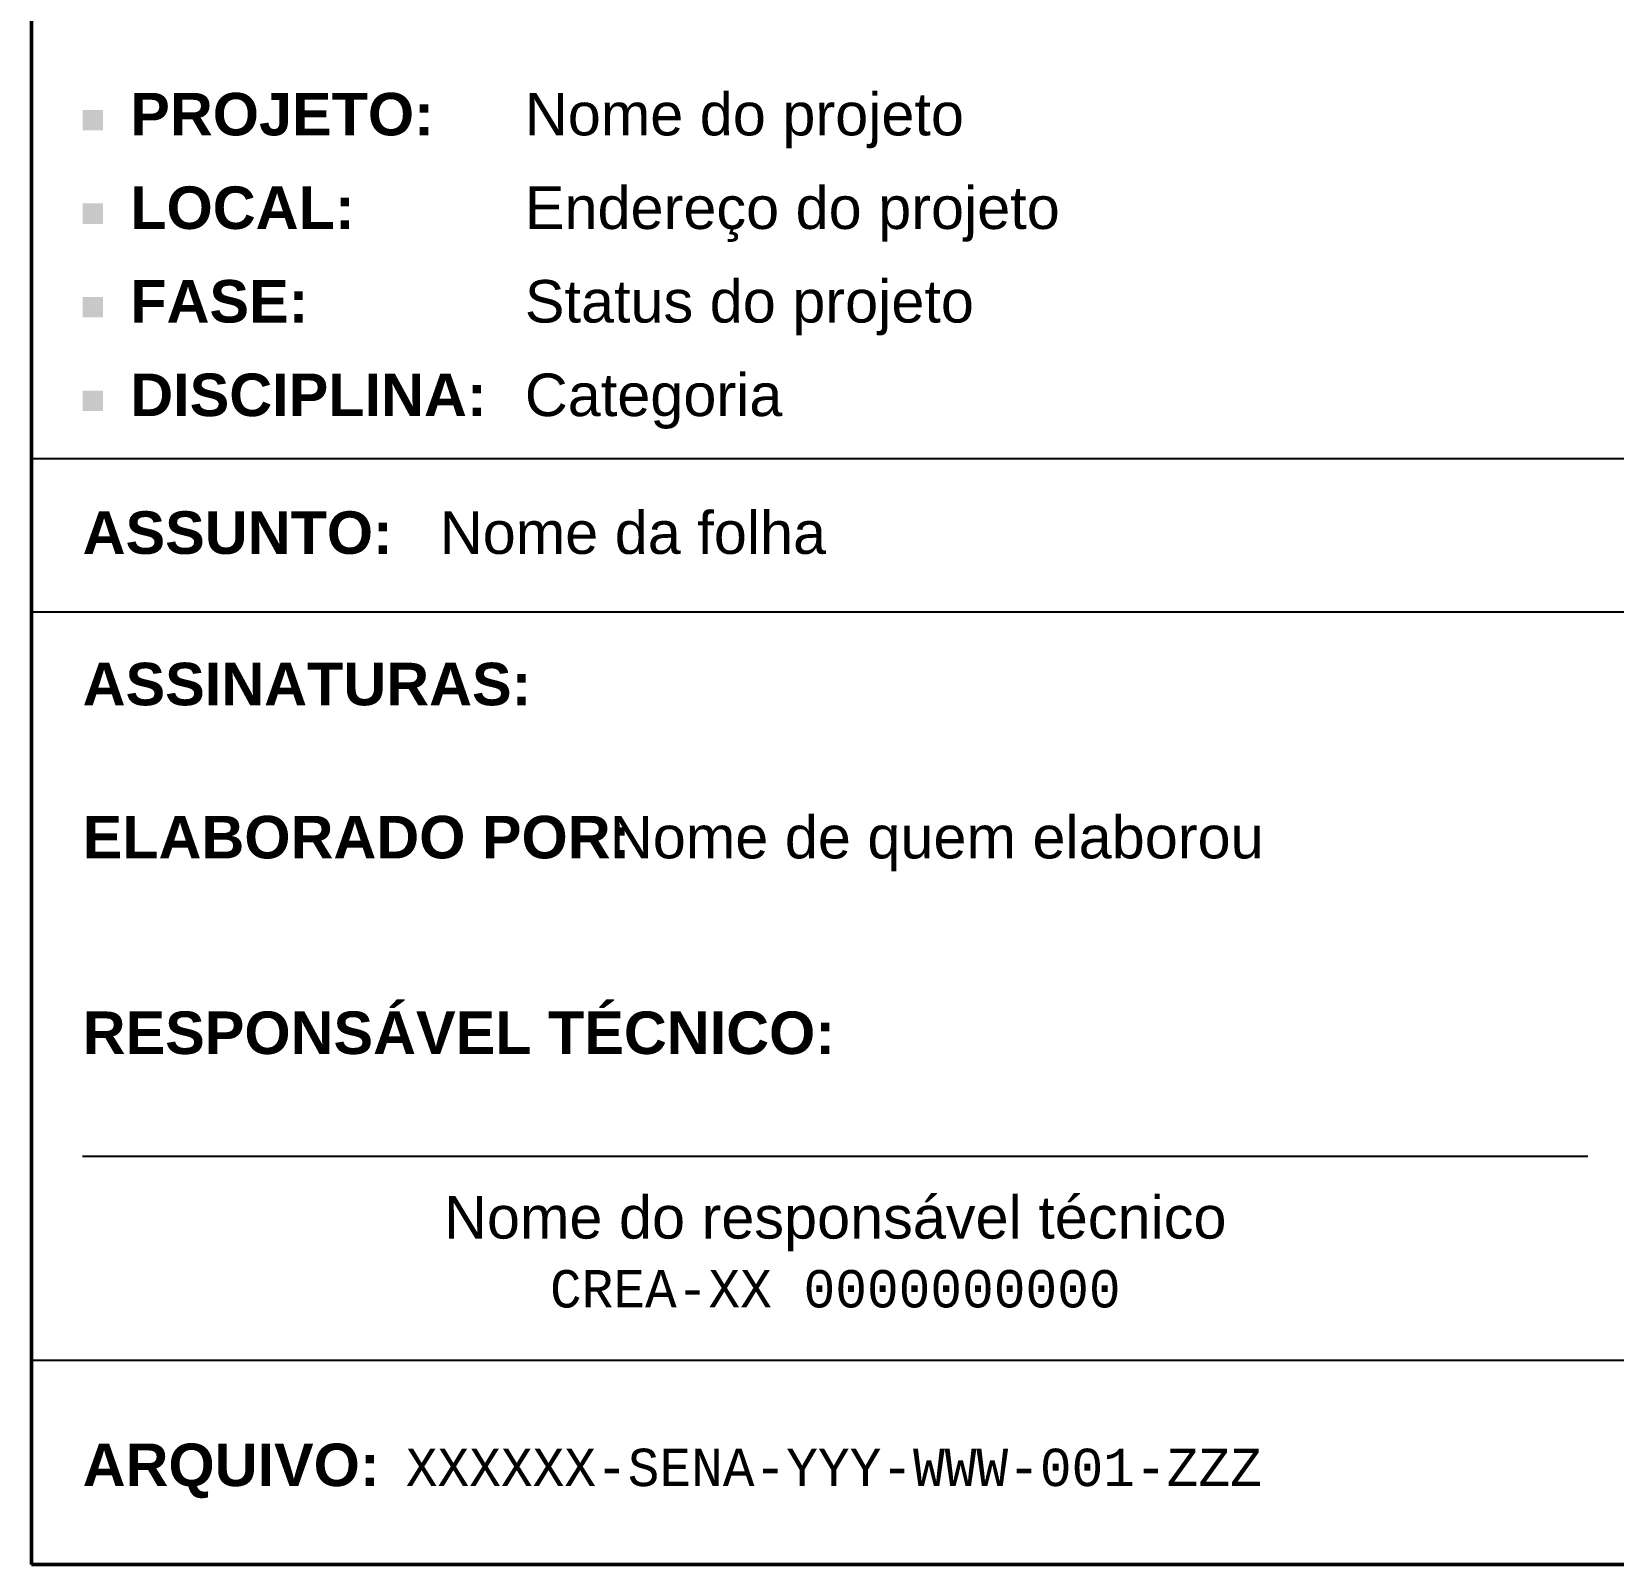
# Model space of a CAD drawing. Header units: millimetres. Extents: x 0 to 175, y 0 to 180.
# Drawn here: x 0 to 93, y 0 to 90.1 of the extents above; entities that cross this region are included whole.
import ezdxf
from ezdxf.enums import TextEntityAlignment as Align

# ---------------------------------------------------------------- set-up
doc = ezdxf.new("R2010")
doc.units = ezdxf.units.MM
for name, color, linetype, lineweight, true_color in [('SENA-CARIMBO-FUNDO', 7, 'Continuous', 13, 0x1c2d58), ('SENA-CARIMBO-LINHAS', 7, 'Continuous', 25, 0x1c2d58), ('SENA-CARIMBO-MOLDURA', 7, 'Continuous', 50, 0x1c2d58), ('SENA-CARIMBO-TEXTO', 7, 'Continuous', 13, 0x1c2d58), ('SENA-CARIMBO-TEXTO-CAMPOS', 7, 'Continuous', 13, 0x1c2d58)]:
    doc.layers.add(name, color=color, linetype=linetype, lineweight=lineweight, true_color=true_color)
doc.styles.add('SENA_ARIAL', font='arial.ttf')
doc.styles.add('SENA_ARIAL_BOLD', font='arialbd.ttf')
doc.styles.add('SENA_MONO', font='lucon.ttf')

# ---------------------------------------------------------------- blocks, each defined once
blk = doc.blocks.new('SENA_CARIMBO')
at = {"layer": 'SENA-CARIMBO-FUNDO', "true_color": 0x576980}
h = blk.add_hatch(color=7, dxfattribs=at)
h.dxf.hatch_style = 1
h.paths.add_polyline_path([(3, 84.3), (4.2, 84.3), (4.2, 85.5), (3, 85.5)])
h = blk.add_hatch(color=7, dxfattribs=at)
h.dxf.hatch_style = 1
h.paths.add_polyline_path([(3, 78.8), (4.2, 78.8), (4.2, 80), (3, 80)])
h = blk.add_hatch(color=7, dxfattribs=at)
h.dxf.hatch_style = 1
h.paths.add_polyline_path([(3, 73.3), (4.2, 73.3), (4.2, 74.5), (3, 74.5)])
h = blk.add_hatch(color=7, dxfattribs=at)
h.dxf.hatch_style = 1
h.paths.add_polyline_path([(3, 67.8), (4.2, 67.8), (4.2, 69), (3, 69)])
at = {"layer": 'SENA-CARIMBO-LINHAS'}
for p, q in [((0, 65), (175, 65)), ((0, 56), (175, 56)), ((3, 24), (91.5, 24)), ((0, 12), (94.5, 12))]:
    blk.add_line(p, q, dxfattribs=at)
at = {"layer": 'SENA-CARIMBO-MOLDURA'}
blk.add_lwpolyline([(0, 0), (175, 0), (175, 123), (0, 123)], close=True, dxfattribs=at)
at = {"layer": 'SENA-CARIMBO-TEXTO', "style": 'SENA_ARIAL_BOLD'}
for s, p in [('PROJETO:', (5.8, 84)), ('LOCAL:', (5.8, 78.5)), ('FASE:', (5.8, 73)), ('DISCIPLINA:', (5.8, 67.5)), ('ASSUNTO:', (3, 59.4)), ('ASSINATURAS:', (3, 50.5)), ('ELABORADO POR:', (3, 41.5)), ('RESPONSÁVEL TÉCNICO:', (3, 30)), ('ARQUIVO:', (3, 4.6))]:
    blk.add_text(s, height=2.5, dxfattribs=at).set_placement(p)
at = {"layer": 'SENA-CARIMBO-TEXTO-CAMPOS'}
for tag, p, height, style in [('CLIENTE_NOME', (97.5, 112.5), 2.5, 'SENA_ARIAL'), ('CLIENTE_ORG', (97.5, 108.2), 2.5, 'SENA_ARIAL'), ('PROJETO', (29, 84), 2.5, 'SENA_ARIAL'), ('LOCAL', (29, 78.5), 2.5, 'SENA_ARIAL'), ('FASE', (29, 73), 2.5, 'SENA_ARIAL'), ('DISCIPLINA', (29, 67.5), 2.5, 'SENA_ARIAL'), ('ASSUNTO', (24, 59.4), 2.5, 'SENA_ARIAL'), ('ELABORADO_POR', (34, 41.5), 2.5, 'SENA_ARIAL'), ('ESCALA', (114.5, 17), 2.2, 'SENA_MONO'), ('ARQUIVO', (22, 4.6), 2.2, 'SENA_MONO'), ('DATA', (109.5, 4.6), 2.2, 'SENA_MONO')]:
    blk.add_attdef(tag, p, '', height=height, dxfattribs=dict(at, style=style))
for tag, height, style, p in [('RT_NOME', 2.5, 'SENA_ARIAL', (47.25, 20.4)), ('RT_CREA', 2.2, 'SENA_MONO', (47.25, 16.2)), ('FOLHA', 6.5, 'SENA_MONO', (155.68, 8.5))]:
    blk.add_attdef(tag, text='', height=height, dxfattribs=dict(at, style=style)).set_placement(p, align=Align.MIDDLE_CENTER)

msp = doc.modelspace()

# ---------------------------------------------------------------- block references
ref = msp.add_blockref('SENA_CARIMBO', (0, 0))
ref.add_attrib('PROJETO', 'Nome do projeto', (29, 84), dxfattribs={"layer": 'SENA-CARIMBO-TEXTO-CAMPOS', "height": 2.5, "style": 'SENA_ARIAL'})
ref.add_attrib('LOCAL', 'Endereço do projeto', (29, 78.5), dxfattribs={"layer": 'SENA-CARIMBO-TEXTO-CAMPOS', "height": 2.5, "style": 'SENA_ARIAL'})
ref.add_attrib('FASE', 'Status do projeto', (29, 73), dxfattribs={"layer": 'SENA-CARIMBO-TEXTO-CAMPOS', "height": 2.5, "style": 'SENA_ARIAL'})
ref.add_attrib('DISCIPLINA', 'Categoria', (29, 67.5), dxfattribs={"layer": 'SENA-CARIMBO-TEXTO-CAMPOS', "height": 2.5, "style": 'SENA_ARIAL'})
ref.add_attrib('ASSUNTO', 'Nome da folha', (24, 59.4), dxfattribs={"layer": 'SENA-CARIMBO-TEXTO-CAMPOS', "height": 2.5, "style": 'SENA_ARIAL'})
ref.add_attrib('ELABORADO_POR', 'Nome de quem elaborou', (34, 41.5), dxfattribs={"layer": 'SENA-CARIMBO-TEXTO-CAMPOS', "height": 2.5, "style": 'SENA_ARIAL'})
ref.add_attrib('RT_NOME', 'Nome do responsável técnico', dxfattribs={"layer": 'SENA-CARIMBO-TEXTO-CAMPOS', "height": 2.5, "style": 'SENA_ARIAL'}).set_placement((47.25, 20.4), align=Align.MIDDLE_CENTER)
ref.add_attrib('RT_CREA', 'CREA-XX 0000000000', dxfattribs={"layer": 'SENA-CARIMBO-TEXTO-CAMPOS', "height": 2.2, "style": 'SENA_MONO'}).set_placement((47.25, 16.2), align=Align.MIDDLE_CENTER)
ref.add_attrib('ARQUIVO', 'XXXXXX-SENA-YYY-WWW-001-ZZZ', (22, 4.6), dxfattribs={"layer": 'SENA-CARIMBO-TEXTO-CAMPOS', "height": 2.2, "style": 'SENA_MONO'})

doc.saveas('drawing.dxf')
